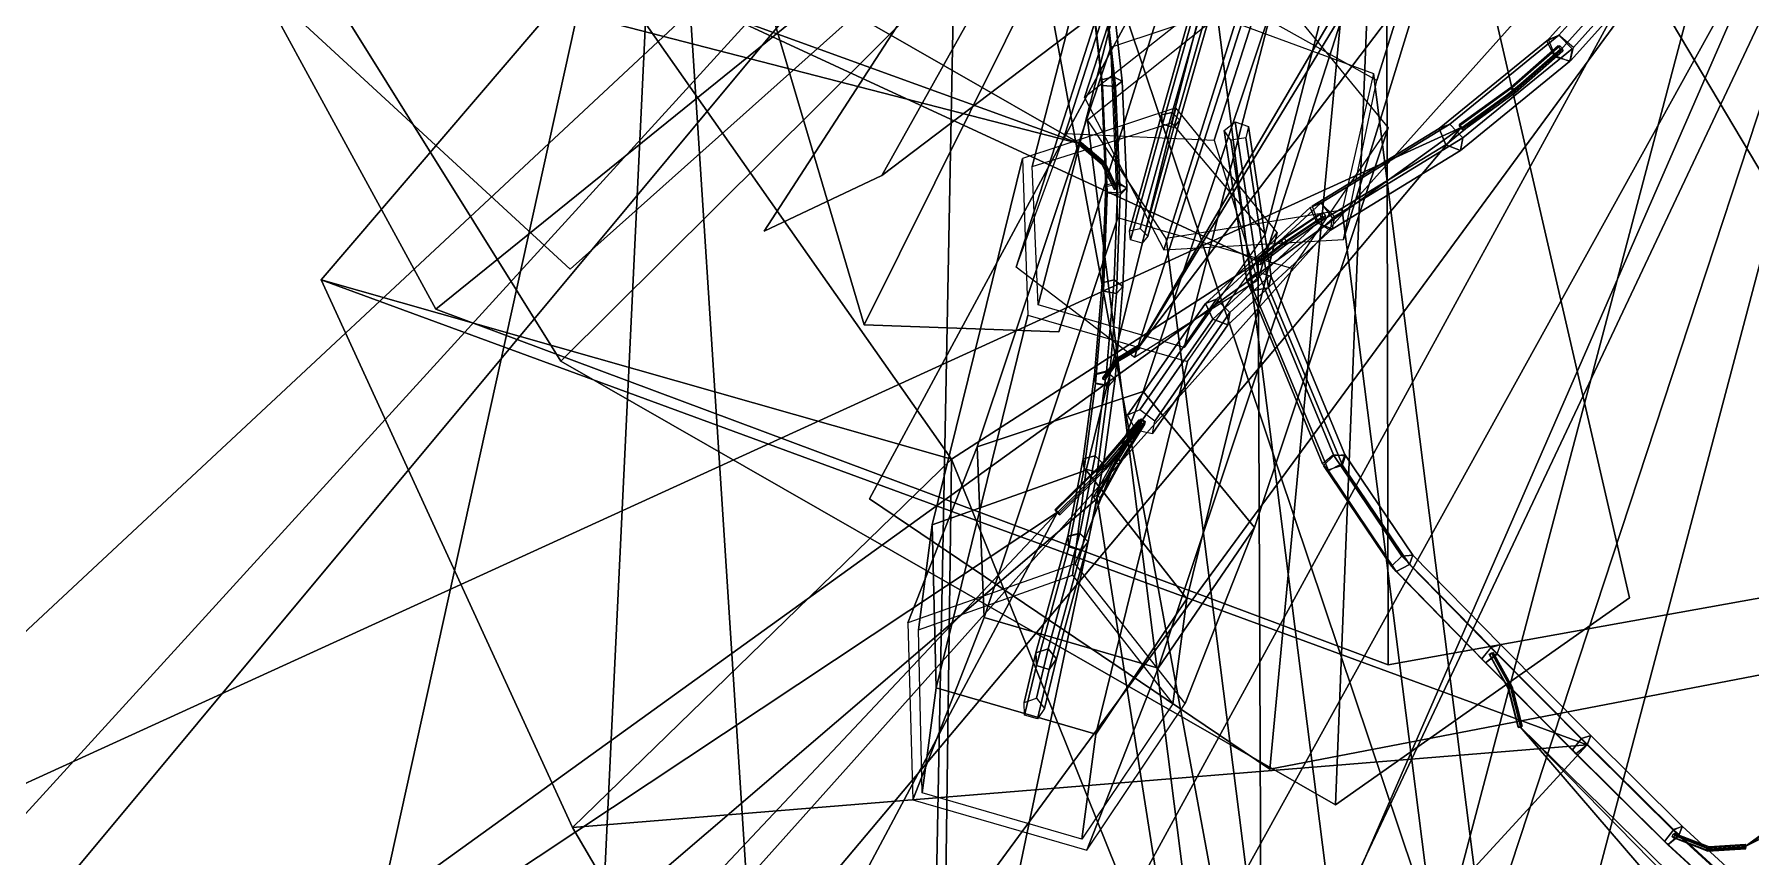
# Model space of a CAD drawing. Header units: metres. Extents: x -422 to 269, y -311 to 154.
# Drawn here: x -111.4 to -70.63, y -40.37 to -20.85 of the extents above; entities that cross this region are included whole.
import ezdxf

# ---------------------------------------------------------------- set-up
doc = ezdxf.new("R2010")
doc.units = ezdxf.units.M

msp = doc.modelspace()

# ---------------------------------------------------------------- linework, layer by layer
at = {"layer": 'coral-li_Intrnd', "color": 3}
for points in [[(-78.3551, -4.6746, 498.8923), (-83.2814, -19.8265, 529.4934), (-86.4538, -22.3491, 527.7336), (-81.5274, -7.1972, 497.1326)], [(-74.879, -7.1997, 499.5406), (-79.515, -21.9439, 529.034), (-83.2814, -19.8265, 529.4934), (-78.3551, -4.6746, 498.8923)], [(-81.5274, -7.1972, 497.1326), (-86.4538, -22.3491, 527.7336), (-84.5716, -25.9649, 526.2289), (-79.9355, -11.2208, 496.7357)], [(-75.8501, -11.2223, 498.2154), (-80.3078, -25.7158, 527.028), (-79.515, -21.9439, 529.034), (-74.879, -7.1997, 499.5406)], [(-79.9355, -11.2208, 496.7357), (-84.5716, -25.9649, 526.2289), (-80.3078, -25.7158, 527.028), (-75.8501, -11.2223, 498.2154)], [(-84.3894, -22.9493, 649.0443), (-81.6948, -12.5259, 674.3676), (-85.00615, -13.5588, 675.1451), (-87.7007, -23.9822, 649.8218)], [(-82.1684, -25.5911, 649.8953), (-79.4738, -15.1677, 675.2186), (-81.6948, -12.5259, 674.3676), (-84.3894, -22.9493, 649.0443)], [(-87.7007, -23.9822, 649.8218), (-85.00615, -13.5588, 675.1451), (-84.8625, -16.8486, 676.4839), (-87.5571, -27.2721, 651.1606)], [(-86.9137, -23.203, 649.6476), (-84.2934, -15.04069, 675.795), (-85.4569, -18.2121, 676.9016), (-88.07726, -26.3745, 650.7542)], [(-83.3756, -23.3581, 649.3414), (-80.7553, -15.1957, 675.4888), (-84.2934, -15.04069, 675.795), (-86.9137, -23.203, 649.6476)], [(-84.08643, -28.2814, 651.2068), (-81.3918, -17.858, 676.5301), (-79.4738, -15.1677, 675.2186), (-82.1684, -25.5911, 649.8953)], [(-82.3438, -26.6932, 650.2791), (-79.7235, -18.5308, 676.4265), (-80.7553, -15.1957, 675.4888), (-83.3756, -23.3581, 649.3414)], [(-87.5571, -27.2721, 651.1606), (-84.8625, -16.8486, 676.4839), (-81.3918, -17.858, 676.5301), (-84.08643, -28.2814, 651.2068)], [(-88.07726, -26.3745, 650.7542), (-85.4569, -18.2121, 676.9016), (-82.6487, -20.3567, 677.2897), (-85.269, -28.5191, 651.1423)], [(-85.269, -28.5191, 651.1423), (-82.6487, -20.3567, 677.2897), (-79.7235, -18.5308, 676.4265), (-82.3438, -26.6932, 650.2791)], [(-81.889, -19.8409, 529.0095), (-85.06325, -29.3283, 560.2175), (-89.00797, -30.6408, 559.4172), (-85.8337, -21.1534, 528.2092)], [(-79.2449, -23.06962, 528.2968), (-82.4191, -32.557, 559.5048), (-85.06325, -29.3283, 560.2175), (-81.889, -19.8409, 529.0095)], [(-83.2978, -20.4153, 530.2247), (-80.6532, -41.2761, 555.3615), (-83.7441, -43.734, 553.6469), (-86.3888, -22.8732, 528.5101)], [(-79.5894, -21.7781, 528.7036), (-76.9447, -42.6389, 553.8403), (-80.6532, -41.2761, 555.3615), (-83.2978, -20.4153, 530.2247)], [(-85.8337, -21.1534, 528.2092), (-89.00797, -30.6408, 559.4172), (-88.8385, -34.6929, 558.2026), (-85.6644, -25.2055, 526.9946)], [(-80.3381, -25.02308, 526.0894), (-77.6934, -45.8839, 551.2262), (-76.9447, -42.6389, 553.8403), (-79.5894, -21.7781, 528.7036)], [(-86.4165, -31.1898, 621.264), (-84.288, -22.5918, 649.2394), (-87.9256, -23.7954, 649.8796), (-90.07494, -32.4876, 621.4118)], [(-84.02926, -34.2459, 621.4922), (-81.8799, -25.5537, 649.96), (-84.288, -22.5918, 649.2394), (-86.4165, -31.1898, 621.264)], [(-86.3888, -22.8732, 528.5101), (-83.7441, -43.734, 553.6469), (-81.8716, -46.5568, 551.1073), (-84.5162, -25.696, 525.9705)], [(-81.5308, -26.4077, 527.0495), (-84.7049, -35.8951, 558.2575), (-82.4191, -32.557, 559.5048), (-79.2449, -23.06962, 528.2968)], [(-90.07494, -32.4876, 621.4118), (-87.9256, -23.7954, 649.8796), (-87.7996, -27.5123, 651.0016), (-89.9828, -36.3579, 621.7328)], [(-85.6644, -25.2055, 526.9946), (-88.8385, -34.6929, 558.2026), (-84.7049, -35.8951, 558.2575), (-81.5308, -26.4077, 527.0495)], [(-84.5162, -25.696, 525.9705), (-81.8716, -46.5568, 551.1073), (-77.6934, -45.8839, 551.2262), (-80.3381, -25.02308, 526.0894)], [(-86.19, -37.4609, 621.7833), (-84.00681, -28.6154, 651.0521), (-81.8799, -25.5537, 649.96), (-84.02926, -34.2459, 621.4922)], [(-89.9828, -36.3579, 621.7328), (-87.7996, -27.5123, 651.0016), (-84.00681, -28.6154, 651.0521), (-86.19, -37.4609, 621.7833)], [(-85.06325, -29.3283, 560.2175), (-86.6757, -33.4162, 592.0703), (-90.6519, -34.8181, 591.685), (-89.00797, -30.6408, 559.4172)], [(-82.4191, -32.557, 559.5048), (-84.06307, -36.7342, 591.7726), (-86.6757, -33.4162, 592.0703), (-85.06325, -29.3283, 560.2175)], [(-89.00797, -30.6408, 559.4172), (-90.6519, -34.8181, 591.685), (-90.5338, -39.01559, 591.1455), (-88.8385, -34.6929, 558.2026)], [(-86.743, -33.6828, 591.2987), (-86.4165, -31.1898, 621.264), (-90.07494, -32.4876, 621.4118), (-90.4014, -34.9807, 591.4465)], [(-84.3557, -36.7389, 591.527), (-84.02926, -34.2459, 621.4922), (-86.4165, -31.1898, 621.264), (-86.743, -33.6828, 591.2987)], [(-90.4014, -34.9807, 591.4465), (-90.07494, -32.4876, 621.4118), (-89.9828, -36.3579, 621.7328), (-90.3093, -38.8509, 591.7675)], [(-84.7049, -35.8951, 558.2575), (-86.4002, -40.2177, 591.2005), (-84.06307, -36.7342, 591.7726), (-82.4191, -32.557, 559.5048)], [(-86.5165, -39.954, 591.818), (-86.19, -37.4609, 621.7833), (-84.02926, -34.2459, 621.4922), (-84.3557, -36.7389, 591.527)], [(-88.8385, -34.6929, 558.2026), (-90.5338, -39.01559, 591.1455), (-86.4002, -40.2177, 591.2005), (-84.7049, -35.8951, 558.2575)], [(-90.3093, -38.8509, 591.7675), (-89.9828, -36.3579, 621.7328), (-86.19, -37.4609, 621.7833), (-86.5165, -39.954, 591.818)]]:
    msp.add_3dface(points, dxfattribs=at)
at = {"layer": 'coral-li_Leaf', "color": 3}
for points in [[(-66.6351, 2.08686, 643.1948), (-62.07156, 11.1013, 634.0341), (-85.1695, -28.2767, 605.0857)], [(-66.6351, 2.08686, 643.1948), (-85.1695, -28.2767, 605.0857), (-62.07156, 11.1013, 634.0341)], [(-135.4784, -5.7199, 611.2053), (-133.0743, 3.2004, 601.1726), (-86.5524, -23.4477, 608.0826)], [(-135.4784, -5.7199, 611.2053), (-86.5524, -23.4477, 608.0826), (-133.0743, 3.2004, 601.1726)], [(-85.1695, -28.2767, 605.0857), (-67.9034, -5.5248, 649.6956), (-66.6351, 2.08686, 643.1948)], [(-85.1695, -28.2767, 605.0857), (-66.6351, 2.08686, 643.1948), (-67.9034, -5.5248, 649.6956)], [(-193.4057, -44.993, 399.2751), (-206.4113, -42.6401, 368.3156), (-79.1499, -4.4433, 356.167)], [(-193.4057, -44.993, 399.2751), (-79.1499, -4.4433, 356.167), (-206.4113, -42.6401, 368.3156)], [(-79.1499, -4.4433, 356.167), (-185.5471, -41.2887, 422.6147), (-193.4057, -44.993, 399.2751)], [(-79.1499, -4.4433, 356.167), (-193.4057, -44.993, 399.2751), (-185.5471, -41.2887, 422.6147)], [(-86.5524, -23.4477, 608.0826), (-136.5364, -10.5752, 619.9868), (-135.4784, -5.7199, 611.2053)], [(-86.5524, -23.4477, 608.0826), (-135.4784, -5.7199, 611.2053), (-136.5364, -10.5752, 619.9868)], [(-122.5912, -112.8587, 399.1118), (-142.5465, -114.0857, 372.0294), (-64.3111, -7.6116, 353.467)], [(-122.5912, -112.8587, 399.1118), (-64.3111, -7.6116, 353.467), (-142.5465, -114.0857, 372.0294)], [(-64.3111, -7.6116, 353.467), (-112.0403, -108.6876, 421.2815), (-122.5912, -112.8587, 399.1118)], [(-64.3111, -7.6116, 353.467), (-122.5912, -112.8587, 399.1118), (-112.0403, -108.6876, 421.2815)], [(-65.4485, -7.5106, 402.9277), (-99.1295, -84.7168, 438.7093), (-92.8534, -90.7792, 423.6176)], [(-65.4485, -7.5106, 402.9277), (-92.8534, -90.7792, 423.6176), (-99.1295, -84.7168, 438.7093)], [(-92.8534, -90.7792, 423.6176), (-89.3457, -97.7847, 401.3946), (-65.4485, -7.5106, 402.9277)], [(-92.8534, -90.7792, 423.6176), (-65.4485, -7.5106, 402.9277), (-89.3457, -97.7847, 401.3946)], [(-70.7627, -40.1298, 540.7466), (-26.3524, -7.7579, 566.4952), (-22.3787, -8.4407, 555.6607)], [(-70.7627, -40.1298, 540.7466), (-22.3787, -8.4407, 555.6607), (-26.3524, -7.7579, 566.4952)], [(-22.3787, -8.4407, 555.6607), (-15.4217, -12.3609, 542.2292), (-70.7627, -40.1298, 540.7466)], [(-22.3787, -8.4407, 555.6607), (-70.7627, -40.1298, 540.7466), (-15.4217, -12.3609, 542.2292)], [(-82.6569, -45.08569, 738.1458), (-90.1569, -50.3807, 731.8159), (-89.3565, -8.8411, 716.7352)], [(-82.6569, -45.08569, 738.1458), (-89.3565, -8.8411, 716.7352), (-90.1569, -50.3807, 731.8159)], [(-89.3565, -8.8411, 716.7352), (-78.6186, -40.7991, 743.9234), (-82.6569, -45.08569, 738.1458)], [(-89.3565, -8.8411, 716.7352), (-82.6569, -45.08569, 738.1458), (-78.6186, -40.7991, 743.9234)], [(-182.1584, -32.8096, 401.0073), (-183.0976, -35.6196, 377.6307), (-95.2122, -9.8467, 395.9269)], [(-182.1584, -32.8096, 401.0073), (-95.2122, -9.8467, 395.9269), (-183.0976, -35.6196, 377.6307)], [(-95.2122, -9.8467, 395.9269), (-182.5097, -26.9522, 417.4228), (-182.1584, -32.8096, 401.0073)], [(-95.2122, -9.8467, 395.9269), (-182.1584, -32.8096, 401.0073), (-182.5097, -26.9522, 417.4228)], [(-85.1578, -10.3577, 398.5), (-148.0719, -69.01715, 429.7476), (-144.9586, -75.8961, 414.035)], [(-85.1578, -10.3577, 398.5), (-144.9586, -75.8961, 414.035), (-148.0719, -69.01715, 429.7476)], [(-144.9586, -75.8961, 414.035), (-144.7703, -81.888, 391.2467), (-85.1578, -10.3577, 398.5)], [(-144.9586, -75.8961, 414.035), (-85.1578, -10.3577, 398.5), (-144.7703, -81.888, 391.2467)], [(-98.09479, -45.8723, 746.8544), (-105.1934, -50.6818, 739.7247), (-96.4203, -10.94, 722.4844)], [(-98.09479, -45.8723, 746.8544), (-96.4203, -10.94, 722.4844), (-105.1934, -50.6818, 739.7247)], [(-96.4203, -10.94, 722.4844), (-94.4379, -41.6702, 752.9399), (-98.09479, -45.8723, 746.8544)], [(-96.4203, -10.94, 722.4844), (-98.09479, -45.8723, 746.8544), (-94.4379, -41.6702, 752.9399)], [(-127.5423, -23.7616, 755.5654), (-134.7722, -27.2543, 747.827), (-100.3171, -11.2166, 725.2607)], [(-127.5423, -23.7616, 755.5654), (-100.3171, -11.2166, 725.2607), (-134.7722, -27.2543, 747.827)], [(-100.3171, -11.2166, 725.2607), (-123.1392, -19.5371, 761.1179), (-127.5423, -23.7616, 755.5654)], [(-100.3171, -11.2166, 725.2607), (-127.5423, -23.7616, 755.5654), (-123.1392, -19.5371, 761.1179)], [(-70.484, -14.1125, 487.1585), (-110.811, -59.1554, 534.3024), (-100.0637, -68.2997, 530.5412)], [(-70.484, -14.1125, 487.1585), (-100.0637, -68.2997, 530.5412), (-110.811, -59.1554, 534.3024)], [(-100.0637, -68.2997, 530.5412), (-88.387, -81.79, 522.0961), (-70.484, -14.1125, 487.1585)], [(-100.0637, -68.2997, 530.5412), (-70.484, -14.1125, 487.1585), (-88.387, -81.79, 522.0961)], [(-49.5402, -15.4794, 567.1909), (-37.6152, -30.9431, 564.3058), (-71.4851, -17.6953, 495.0329)], [(-49.5402, -15.4794, 567.1909), (-71.4851, -17.6953, 495.0329), (-37.6152, -30.9431, 564.3058)], [(-98.00756, -18.9836, 579.3199), (-104.5819, -26.673, 626.27), (-89.6138, -30.9312, 579.5803)], [(-98.00756, -18.9836, 579.3199), (-89.6138, -30.9312, 579.5803), (-104.5819, -26.673, 626.27)], [(-82.3293, -26.2385, 504.6257), (-98.00756, -18.9836, 579.3199), (-89.6138, -30.9312, 579.5803)], [(-82.3293, -26.2385, 504.6257), (-89.6138, -30.9312, 579.5803), (-98.00756, -18.9836, 579.3199)], [(-77.5069, -23.05639, 497.8931), (-145.5171, -54.1093, 514.864), (-137.2853, -66.1481, 514.1079)], [(-77.5069, -23.05639, 497.8931), (-137.2853, -66.1481, 514.1079), (-145.5171, -54.1093, 514.864)], [(-137.2853, -66.1481, 514.1079), (-127.391, -82.3526, 508.7071), (-77.5069, -23.05639, 497.8931)], [(-137.2853, -66.1481, 514.1079), (-77.5069, -23.05639, 497.8931), (-127.391, -82.3526, 508.7071)], [(-89.6138, -30.9312, 579.5803), (-82.2379, -49.2402, 579.4075), (-82.3293, -26.2385, 504.6257)], [(-89.6138, -30.9312, 579.5803), (-82.3293, -26.2385, 504.6257), (-82.2379, -49.2402, 579.4075)], [(-89.6138, -30.9312, 579.5803), (-104.5819, -26.673, 626.27), (-98.6145, -39.6762, 625.5224)], [(-89.6138, -30.9312, 579.5803), (-98.6145, -39.6762, 625.5224), (-104.5819, -26.673, 626.27)], [(-104.5819, -26.673, 626.27), (-74.5189, -37.716, 680.8065), (-98.6145, -39.6762, 625.5224)], [(-104.5819, -26.673, 626.27), (-98.6145, -39.6762, 625.5224), (-74.5189, -37.716, 680.8065)], [(-89.6138, -30.9312, 579.5803), (-98.6145, -39.6762, 625.5224), (-89.9311, -54.4915, 626.4977)], [(-89.6138, -30.9312, 579.5803), (-89.9311, -54.4915, 626.4977), (-98.6145, -39.6762, 625.5224)], [(-89.6138, -30.9312, 579.5803), (-89.9311, -54.4915, 626.4977), (-82.2379, -49.2402, 579.4075)], [(-89.6138, -30.9312, 579.5803), (-82.2379, -49.2402, 579.4075), (-89.9311, -54.4915, 626.4977)], [(-87.09814, -32.1901, 508.0637), (-139.9718, -67.2581, 551.1018), (-130.3922, -78.1453, 549.3797)], [(-87.09814, -32.1901, 508.0637), (-130.3922, -78.1453, 549.3797), (-139.9718, -67.2581, 551.1018)], [(-130.3922, -78.1453, 549.3797), (-119.9589, -93.7902, 543.3766), (-87.09814, -32.1901, 508.0637)], [(-130.3922, -78.1453, 549.3797), (-87.09814, -32.1901, 508.0637), (-119.9589, -93.7902, 543.3766)], [(-86.1587, -31.8635, 509.4235), (-101.6307, -45.1204, 583.3325), (-90.9777, -54.8625, 581.1249)], [(-86.1587, -31.8635, 509.4235), (-90.9777, -54.8625, 581.1249), (-101.6307, -45.1204, 583.3325)], [(-90.9777, -54.8625, 581.1249), (-80.03439, -70.7714, 577.0259), (-86.1587, -31.8635, 509.4235)], [(-90.9777, -54.8625, 581.1249), (-86.1587, -31.8635, 509.4235), (-80.03439, -70.7714, 577.0259)], [(-76.1096, -37.2877, 538.1706), (-40.483, -78.6921, 564.621), (-35.8006, -78.4035, 554.0554)], [(-76.1096, -37.2877, 538.1706), (-35.8006, -78.4035, 554.0554), (-40.483, -78.6921, 564.621)], [(-35.8006, -78.4035, 554.0554), (-31.865, -80.6178, 539.096), (-76.1096, -37.2877, 538.1706)], [(-35.8006, -78.4035, 554.0554), (-76.1096, -37.2877, 538.1706), (-31.865, -80.6178, 539.096)], [(-98.6145, -39.6762, 625.5224), (-74.5189, -37.716, 680.8065), (-89.9311, -54.4915, 626.4977)], [(-98.6145, -39.6762, 625.5224), (-89.9311, -54.4915, 626.4977), (-74.5189, -37.716, 680.8065)]]:
    msp.add_3dface(points, dxfattribs=at)
at = {"layer": 'coral-li_Mrstm', "color": 3}
for points in [[(-79.3, -9.1376, 702.4012), (-52.532, -22.1506, 699.5719), (-39.9958, 4.1485, 718.1383)], [(-79.3, -9.1376, 702.4012), (-39.9958, 4.1485, 718.1383), (-52.532, -22.1506, 699.5719)], [(-79.1014, -2.4499, 699.7007), (-97.542, -7.9941, 739.834), (-91.6911, -27.7426, 712.9362)], [(-79.1014, -2.4499, 699.7007), (-91.6911, -27.7426, 712.9362), (-97.542, -7.9941, 739.834)], [(-79.1014, -2.4499, 699.7007), (-94.0647, -25.5163, 696.8784), (-91.2729, -24.2, 716.2129)], [(-79.1014, -2.4499, 699.7007), (-91.2729, -24.2, 716.2129), (-94.0647, -25.5163, 696.8784)], [(-79.1014, -2.4499, 699.7007), (-91.6911, -27.7426, 712.9362), (-87.06593, -27.9127, 694.0215)], [(-79.1014, -2.4499, 699.7007), (-87.06593, -27.9127, 694.0215), (-91.6911, -27.7426, 712.9362)], [(-79.1014, -2.4499, 699.7007), (-91.2729, -24.2, 716.2129), (-73.8139, -10.9684, 742.9266)], [(-79.1014, -2.4499, 699.7007), (-73.8139, -10.9684, 742.9266), (-91.2729, -24.2, 716.2129)], [(-79.1014, -2.4499, 699.7007), (-59.345, -14.2807, 737.7953), (-55.7916, -22.4687, 705.1141)], [(-79.1014, -2.4499, 699.7007), (-55.7916, -22.4687, 705.1141), (-59.345, -14.2807, 737.7953)], [(-79.1014, -2.4499, 699.7007), (-55.7916, -22.4687, 705.1141), (-64.1024, -21.7038, 687.5205)], [(-79.1014, -2.4499, 699.7007), (-64.1024, -21.7038, 687.5205), (-55.7916, -22.4687, 705.1141)], [(-79.1014, -2.4499, 699.7007), (-67.08572, -26.5976, 693.6644), (-57.284, -20.4186, 709.4471)], [(-79.1014, -2.4499, 699.7007), (-57.284, -20.4186, 709.4471), (-67.08572, -26.5976, 693.6644)], [(-79.3, -9.1376, 702.4012), (-114.3384, -3.8882, 746.2267), (-98.8916, -28.6048, 737.3108)], [(-79.3, -9.1376, 702.4012), (-98.8916, -28.6048, 737.3108), (-114.3384, -3.8882, 746.2267)], [(-79.3, -9.1376, 702.4012), (-109.15, -16.7668, 707.3181), (-98.6743, -26.425, 694.0453)], [(-79.3, -9.1376, 702.4012), (-98.6743, -26.425, 694.0453), (-109.15, -16.7668, 707.3181)], [(-79.3, -9.1376, 702.4012), (-108.5195, -15.1593, 704.3562), (-101.8618, -27.3683, 735.981)], [(-79.3, -9.1376, 702.4012), (-101.8618, -27.3683, 735.981), (-108.5195, -15.1593, 704.3562)], [(-79.3, -9.1376, 702.4012), (-101.8618, -27.3683, 735.981), (-79.2481, -35.8159, 752.0418)], [(-79.3, -9.1376, 702.4012), (-79.2481, -35.8159, 752.0418), (-101.8618, -27.3683, 735.981)], [(-79.3, -9.1376, 702.4012), (-98.8916, -28.6048, 737.3108), (-80.4974, -39.1381, 710.8828)], [(-79.3, -9.1376, 702.4012), (-80.4974, -39.1381, 710.8828), (-98.8916, -28.6048, 737.3108)], [(-79.3, -9.1376, 702.4012), (-91.5593, -31.8739, 692.5677), (-82.05575, -38.2894, 708.4382)], [(-79.3, -9.1376, 702.4012), (-82.05575, -38.2894, 708.4382), (-91.5593, -31.8739, 692.5677)], [(-79.3, -9.1376, 702.4012), (-82.05575, -38.2894, 708.4382), (-57.6437, -33.5984, 732.4291)], [(-79.3, -9.1376, 702.4012), (-57.6437, -33.5984, 732.4291), (-82.05575, -38.2894, 708.4382)], [(-79.3, -9.1376, 702.4012), (-80.4974, -39.1381, 710.8828), (-73.5105, -34.2218, 693.3842)], [(-79.3, -9.1376, 702.4012), (-73.5105, -34.2218, 693.3842), (-80.4974, -39.1381, 710.8828)], [(-79.3, -9.1376, 702.4012), (-57.6437, -33.5984, 732.4291), (-37.4947, -14.1194, 739.8635)], [(-79.3, -9.1376, 702.4012), (-37.4947, -14.1194, 739.8635), (-57.6437, -33.5984, 732.4291)], [(-79.3, -9.1376, 702.4012), (-66.9895, -29.8329, 688.8335), (-52.532, -22.1506, 699.5719)], [(-79.3, -9.1376, 702.4012), (-52.532, -22.1506, 699.5719), (-66.9895, -29.8329, 688.8335)], [(-79.3, -9.1376, 702.4012), (-79.2481, -35.8159, 752.0418), (-55.9154, -31.6179, 732.8853)], [(-79.3, -9.1376, 702.4012), (-55.9154, -31.6179, 732.8853), (-79.2481, -35.8159, 752.0418)], [(-79.3, -9.1376, 702.4012), (-55.9154, -31.6179, 732.8853), (-50.3964, -20.8276, 701.2492)], [(-79.3, -9.1376, 702.4012), (-50.3964, -20.8276, 701.2492), (-55.9154, -31.6179, 732.8853)]]:
    msp.add_3dface(points, dxfattribs=at)
at = {"layer": 'coral-li_Petiole', "color": 3}
for points in [[(-73.1247, -18.567, 495.2977), (-75.1904, -20.8675, 498.0091), (-75.4738, -21.00616, 497.6755), (-73.4233, -18.7254, 494.9869)], [(-73.4233, -18.7254, 494.9869), (-75.4738, -21.00616, 497.6755), (-75.2973, -21.3796, 497.4931), (-73.241, -19.09258, 494.7975)], [(-72.7652, -18.84, 495.2929), (-74.8457, -21.1586, 498.0249), (-75.1904, -20.8675, 498.0091), (-73.1247, -18.567, 495.2977)], [(-84.3753, -22.7057, 653.316), (-83.3243, -19.01172, 655.0671), (-83.5642, -19.01388, 655.2136), (-84.6299, -22.7604, 653.4218)], [(-84.6299, -22.7604, 653.4218), (-83.5642, -19.01388, 655.2136), (-83.517, -19.1445, 655.4579), (-84.6068, -22.9768, 653.5997)], [(-84.6068, -22.9768, 653.5997), (-83.517, -19.1445, 655.4579), (-83.2426, -19.2244, 655.4616), (-84.3324, -23.05664, 653.6033)], [(-84.1925, -22.8877, 653.4276), (-83.1267, -19.141, 655.2194), (-83.3243, -19.01172, 655.0671), (-84.3753, -22.7057, 653.316)], [(-84.3324, -23.05664, 653.6033), (-83.2426, -19.2244, 655.4616), (-83.1267, -19.141, 655.2194), (-84.1925, -22.8877, 653.4276)], [(-73.241, -19.09258, 494.7975), (-75.2973, -21.3796, 497.4931), (-74.9113, -21.4732, 497.7079), (-72.8366, -19.1629, 494.9855)], [(-72.8366, -19.1629, 494.9855), (-74.9113, -21.4732, 497.7079), (-74.8457, -21.1586, 498.0249), (-72.7652, -18.84, 495.2929)], [(-85.7698, -21.8598, 608.6172), (-86.06758, -19.2149, 609.5104), (-86.3541, -19.2821, 609.6136), (-86.05583, -21.9255, 608.723)], [(-86.05583, -21.9255, 608.723), (-86.3541, -19.2821, 609.6136), (-86.3314, -19.3795, 609.9091), (-86.0279, -22.06476, 609.0007)], [(-86.0279, -22.06476, 609.0007), (-86.3314, -19.3795, 609.9091), (-86.02454, -19.372, 609.9891), (-85.7183, -22.08504, 609.067)], [(-85.5624, -21.9578, 608.8286), (-85.865, -19.2701, 609.7411), (-86.06758, -19.2149, 609.5104), (-85.7698, -21.8598, 608.6172)], [(-85.7183, -22.08504, 609.067), (-86.02454, -19.372, 609.9891), (-85.865, -19.2701, 609.7411), (-85.5624, -21.9578, 608.8286)], [(-75.1873, -20.8669, 498.0089), (-77.7804, -22.9781, 500.3997), (-78.03345, -23.08435, 500.0315), (-75.4403, -20.9731, 497.6408)], [(-75.4403, -20.9731, 497.6408), (-78.03345, -23.08435, 500.0315), (-77.8734, -23.4715, 499.8632), (-75.2803, -21.3602, 497.4724)], [(-74.877, -21.191, 498.0592), (-77.4702, -23.3023, 500.45), (-77.7804, -22.9781, 500.3997), (-75.1873, -20.8669, 498.0089)], [(-74.9342, -21.4942, 497.7296), (-77.5273, -23.6054, 500.1203), (-77.4702, -23.3023, 500.45), (-74.877, -21.191, 498.0592)], [(-75.1699, -21.1213, 497.8444), (-76.2977, -22.1079, 498.2515), (-76.3311, -22.1098, 498.1543), (-75.2034, -21.1232, 497.7472)], [(-75.2034, -21.1232, 497.7472), (-76.3311, -22.1098, 498.1543), (-76.2827, -22.1847, 498.1068), (-75.155, -21.1981, 497.6997)], [(-75.1017, -21.1951, 497.8546), (-76.2294, -22.1818, 498.2617), (-76.2977, -22.1079, 498.2515), (-75.1699, -21.1213, 497.8444)], [(-75.09251, -21.2423, 497.7657), (-76.2202, -22.2289, 498.1728), (-76.2294, -22.1818, 498.2617), (-75.1017, -21.1951, 497.8546)], [(-75.2803, -21.3602, 497.4724), (-77.8734, -23.4715, 499.8632), (-77.5273, -23.6054, 500.1203), (-74.9342, -21.4942, 497.7296)], [(-75.155, -21.1981, 497.6997), (-76.2827, -22.1847, 498.1068), (-76.2202, -22.2289, 498.1728), (-75.09251, -21.2423, 497.7657)], [(-85.6615, -24.3925, 607.3366), (-85.7698, -21.8598, 608.6172), (-86.05583, -21.9255, 608.723), (-85.9476, -24.4582, 607.4424)], [(-85.9476, -24.4582, 607.4424), (-86.05583, -21.9255, 608.723), (-86.0279, -22.06476, 609.0007), (-85.9196, -24.5974, 607.7202)], [(-85.4541, -24.4905, 607.548), (-85.5624, -21.9578, 608.8286), (-85.7698, -21.8598, 608.6172), (-85.6615, -24.3925, 607.3366)], [(-85.6101, -24.6177, 607.7864), (-85.7183, -22.08504, 609.067), (-85.5624, -21.9578, 608.8286), (-85.4541, -24.4905, 607.548)], [(-85.9196, -24.5974, 607.7202), (-86.0279, -22.06476, 609.0007), (-85.7183, -22.08504, 609.067), (-85.6101, -24.6177, 607.7864)], [(-76.2294, -22.1818, 498.2617), (-77.4935, -23.09935, 497.9666), (-77.5507, -23.01675, 497.9559), (-76.2977, -22.1079, 498.2515)], [(-76.2977, -22.1079, 498.2515), (-77.5507, -23.01675, 497.9559), (-77.547, -22.989, 497.857), (-76.3311, -22.1098, 498.1543)], [(-76.3311, -22.1098, 498.1543), (-77.547, -22.989, 497.857), (-77.4876, -23.05522, 497.809), (-76.2827, -22.1847, 498.1068)], [(-76.2202, -22.2289, 498.1728), (-77.4547, -23.1229, 497.8764), (-77.4935, -23.09935, 497.9666), (-76.2294, -22.1818, 498.2617)], [(-76.2827, -22.1847, 498.1068), (-77.4876, -23.05522, 497.809), (-77.4547, -23.1229, 497.8764), (-76.2202, -22.2289, 498.1728)], [(-85.1315, -25.454, 650.0724), (-84.3753, -22.7057, 653.316), (-84.6299, -22.7604, 653.4218), (-85.386, -25.5087, 650.1782)], [(-85.386, -25.5087, 650.1782), (-84.6299, -22.7604, 653.4218), (-84.6068, -22.9768, 653.5997), (-85.3629, -25.7251, 650.3561)], [(-84.9486, -25.6359, 650.184), (-84.1925, -22.8877, 653.4276), (-84.3753, -22.7057, 653.316), (-85.1315, -25.454, 650.0724)], [(-85.3629, -25.7251, 650.3561), (-84.6068, -22.9768, 653.5997), (-84.3324, -23.05664, 653.6033), (-85.08855, -25.8049, 650.3597)], [(-85.08855, -25.8049, 650.3597), (-84.3324, -23.05664, 653.6033), (-84.1925, -22.8877, 653.4276), (-84.9486, -25.6359, 650.184)], [(-82.8749, -22.9223, 528.1075), (-82.3388, -26.4864, 532.2501), (-82.5997, -26.6939, 532.1054), (-83.1359, -23.1298, 527.9628)], [(-83.1359, -23.1298, 527.9628), (-82.5997, -26.6939, 532.1054), (-82.4424, -26.9268, 531.8846), (-82.9785, -23.3628, 527.742)], [(-82.5626, -23.03205, 527.9727), (-82.0265, -26.5961, 532.1154), (-82.3388, -26.4864, 532.2501), (-82.8749, -22.9223, 528.1075)], [(-82.6263, -23.3026, 527.7481), (-82.09016, -26.8667, 531.8907), (-82.0265, -26.5961, 532.1154), (-82.5626, -23.03205, 527.9727)], [(-77.7804, -22.9781, 500.3997), (-80.8345, -24.846, 502.4149), (-81.05019, -24.9225, 502.0168), (-78.03345, -23.08435, 500.0315)], [(-78.03345, -23.08435, 500.0315), (-81.05019, -24.9225, 502.0168), (-80.9094, -25.3219, 501.8601), (-77.8734, -23.4715, 499.8632)], [(-77.4702, -23.3023, 500.45), (-80.5657, -25.1999, 502.4946), (-80.8345, -24.846, 502.4149), (-77.7804, -22.9781, 500.3997)], [(-86.03624, -23.9401, 607.9192), (-86.5751, -23.4793, 608.096), (-86.5435, -23.4527, 608.1225), (-85.9922, -23.9293, 607.938)], [(-86.0397, -23.9178, 607.8765), (-86.5749, -23.4618, 608.0511), (-86.5751, -23.4793, 608.096), (-86.03624, -23.9401, 607.9192)], [(-85.9987, -23.8936, 607.8687), (-86.5438, -23.4249, 608.0494), (-86.5749, -23.4618, 608.0511), (-86.0397, -23.9178, 607.8765)], [(-85.9695, -23.9007, 607.9065), (-86.5245, -23.4194, 608.0933), (-86.5438, -23.4249, 608.0494), (-85.9987, -23.8936, 607.8687)], [(-85.9922, -23.9293, 607.938), (-86.5435, -23.4527, 608.1225), (-86.5245, -23.4194, 608.0933), (-85.9695, -23.9007, 607.9065)], [(-82.9785, -23.3628, 527.742), (-82.4424, -26.9268, 531.8846), (-82.09016, -26.8667, 531.8907), (-82.6263, -23.3026, 527.7481)], [(-77.8734, -23.4715, 499.8632), (-80.9094, -25.3219, 501.8601), (-80.6118, -25.4923, 502.1537), (-77.5273, -23.6054, 500.1203)], [(-77.5273, -23.6054, 500.1203), (-80.6118, -25.4923, 502.1537), (-80.5657, -25.1999, 502.4946), (-77.4702, -23.3023, 500.45)], [(-85.7102, -24.489, 607.5345), (-85.9987, -23.8936, 607.8687), (-86.0397, -23.9178, 607.8765), (-85.7512, -24.5132, 607.5423)], [(-85.7512, -24.5132, 607.5423), (-86.0397, -23.9178, 607.8765), (-86.03624, -23.9401, 607.9192), (-85.7477, -24.5355, 607.585)], [(-85.7477, -24.5355, 607.585), (-86.03624, -23.9401, 607.9192), (-85.9922, -23.9293, 607.938), (-85.7037, -24.5247, 607.6038)], [(-85.681, -24.496, 607.5723), (-85.9695, -23.9007, 607.9065), (-85.9987, -23.8936, 607.8687), (-85.7102, -24.489, 607.5345)], [(-85.7037, -24.5247, 607.6038), (-85.9922, -23.9293, 607.938), (-85.9695, -23.9007, 607.9065), (-85.681, -24.496, 607.5723)], [(-85.753, -26.6774, 605.7416), (-85.6632, -24.3643, 607.3531), (-85.9485, -24.4289, 607.4615), (-86.03818, -26.7431, 605.8499)], [(-86.03818, -26.7431, 605.8499), (-85.9485, -24.4289, 607.4615), (-85.9185, -24.6072, 607.7157), (-86.00893, -26.9425, 606.088)], [(-85.5449, -26.8356, 605.9119), (-85.4543, -24.5022, 607.5392), (-85.6632, -24.3643, 607.3531), (-85.753, -26.6774, 605.7416)], [(-86.00893, -26.9425, 606.088), (-85.9185, -24.6072, 607.7157), (-85.6085, -24.6532, 607.7645), (-85.6995, -27.00061, 606.1268)], [(-85.6995, -27.00061, 606.1268), (-85.6085, -24.6532, 607.7645), (-85.4543, -24.5022, 607.5392), (-85.5449, -26.8356, 605.9119)], [(-80.8438, -24.856, 502.4262), (-83.3245, -27.1349, 504.782), (-83.5803, -27.2364, 504.4145), (-81.09959, -24.9575, 502.0587)], [(-80.5223, -25.1713, 502.4598), (-83.00308, -27.4501, 504.8156), (-83.3245, -27.1349, 504.782), (-80.8438, -24.856, 502.4262)], [(-81.09959, -24.9575, 502.0587), (-83.5803, -27.2364, 504.4145), (-83.4108, -27.6119, 504.2298), (-80.93, -25.333, 501.874)], [(-80.5753, -25.4643, 502.1205), (-83.05608, -27.7432, 504.4763), (-83.00308, -27.4501, 504.8156), (-80.5223, -25.1713, 502.4598)], [(-80.7946, -25.08007, 502.2306), (-81.7131, -25.6911, 503.3232), (-81.78, -25.7201, 503.2507), (-80.8615, -25.109, 502.1581)], [(-80.8615, -25.109, 502.1581), (-81.78, -25.7201, 503.2507), (-81.7541, -25.813, 503.2206), (-80.8355, -25.2019, 502.128)], [(-80.8355, -25.2019, 502.128), (-81.7541, -25.813, 503.2206), (-81.6726, -25.8417, 503.273), (-80.7541, -25.2306, 502.1804)], [(-80.7289, -25.1557, 502.2434), (-81.6474, -25.7668, 503.3361), (-81.7131, -25.6911, 503.3232), (-80.7946, -25.08007, 502.2306)], [(-80.7541, -25.2306, 502.1804), (-81.6726, -25.8417, 503.273), (-81.6474, -25.7668, 503.3361), (-80.7289, -25.1557, 502.2434)], [(-80.93, -25.333, 501.874), (-83.4108, -27.6119, 504.2298), (-83.05608, -27.7432, 504.4763), (-80.5753, -25.4643, 502.1205)], [(-81.7131, -25.6911, 503.3232), (-82.3219, -26.1585, 504.6572), (-82.4026, -26.1972, 504.6066), (-81.78, -25.7201, 503.2507)], [(-81.78, -25.7201, 503.2507), (-82.4026, -26.1972, 504.6066), (-82.3807, -26.293, 504.583), (-81.7541, -25.813, 503.2206)], [(-81.7541, -25.813, 503.2206), (-82.3807, -26.293, 504.583), (-82.2882, -26.314, 504.618), (-81.6726, -25.8417, 503.273)], [(-81.6474, -25.7668, 503.3361), (-82.2521, -26.2313, 504.6635), (-82.3219, -26.1585, 504.6572), (-81.7131, -25.6911, 503.3232)], [(-81.6726, -25.8417, 503.273), (-82.2882, -26.314, 504.618), (-82.2521, -26.2313, 504.6635), (-81.6474, -25.7668, 503.3361)], [(-82.3388, -26.4864, 532.2501), (-80.5411, -30.833, 535.2402), (-80.802, -31.04052, 535.0955), (-82.5997, -26.6939, 532.1054)], [(-82.0265, -26.5961, 532.1154), (-80.2537, -30.8581, 535.0292), (-80.5411, -30.833, 535.2402), (-82.3388, -26.4864, 532.2501)], [(-85.9356, -28.8613, 603.9351), (-85.753, -26.6774, 605.7416), (-86.03818, -26.7431, 605.8499), (-86.2207, -28.927, 604.0433)], [(-86.2207, -28.927, 604.0433), (-86.03818, -26.7431, 605.8499), (-86.00893, -26.9425, 606.088), (-86.1914, -29.1264, 604.2814)], [(-85.7275, -29.01958, 604.1053), (-85.5449, -26.8356, 605.9119), (-85.753, -26.6774, 605.7416), (-85.9356, -28.8613, 603.9351)], [(-85.882, -29.1845, 604.3203), (-85.6995, -27.00061, 606.1268), (-85.5449, -26.8356, 605.9119), (-85.7275, -29.01958, 604.1053)], [(-82.5997, -26.6939, 532.1054), (-80.802, -31.04052, 535.0955), (-80.6696, -31.1889, 534.7985), (-82.4424, -26.9268, 531.8846)], [(-82.4424, -26.9268, 531.8846), (-80.6696, -31.1889, 534.7985), (-80.3327, -31.07688, 534.7578), (-82.09016, -26.8667, 531.8907)], [(-82.09016, -26.8667, 531.8907), (-80.3327, -31.07688, 534.7578), (-80.2537, -30.8581, 535.0292), (-82.0265, -26.5961, 532.1154)], [(-86.1914, -29.1264, 604.2814), (-86.00893, -26.9425, 606.088), (-85.6995, -27.00061, 606.1268), (-85.882, -29.1845, 604.3203)], [(-83.3245, -27.1349, 504.782), (-85.1448, -29.7574, 507.3995), (-85.4326, -29.8893, 507.067), (-83.5803, -27.2364, 504.4145)], [(-83.5803, -27.2364, 504.4145), (-85.4326, -29.8893, 507.067), (-85.2417, -30.237, 506.8514), (-83.4108, -27.6119, 504.2298)], [(-83.00308, -27.4501, 504.8156), (-84.783, -30.02687, 507.3814), (-85.1448, -29.7574, 507.3995), (-83.3245, -27.1349, 504.782)], [(-83.4108, -27.6119, 504.2298), (-85.2417, -30.237, 506.8514), (-84.8425, -30.3215, 507.0446), (-83.05608, -27.7432, 504.4763)], [(-83.05608, -27.7432, 504.4763), (-84.8425, -30.3215, 507.0446), (-84.783, -30.02687, 507.3814), (-83.00308, -27.4501, 504.8156)], [(-85.6729, -28.5546, 604.6161), (-85.1606, -28.2492, 605.0563), (-85.1937, -28.2438, 605.0911), (-85.7134, -28.556, 604.6422)], [(-85.7134, -28.556, 604.6422), (-85.1937, -28.2438, 605.0911), (-85.1935, -28.2836, 605.1184), (-85.7105, -28.5932, 604.6728)], [(-85.7105, -28.5932, 604.6728), (-85.1935, -28.2836, 605.1184), (-85.1596, -28.314, 605.1002), (-85.6672, -28.615, 604.6654)], [(-85.6444, -28.5908, 604.6304), (-85.1397, -28.2923, 605.0619), (-85.1606, -28.2492, 605.0563), (-85.6729, -28.5546, 604.6161)], [(-85.6672, -28.615, 604.6654), (-85.1596, -28.314, 605.1002), (-85.1397, -28.2923, 605.0619), (-85.6444, -28.5908, 604.6304)], [(-86.2065, -30.8553, 601.9867), (-85.9345, -28.8467, 603.9481), (-86.2194, -28.9135, 604.056), (-86.4914, -30.9232, 602.0942)], [(-86.4914, -30.9232, 602.0942), (-86.2194, -28.9135, 604.056), (-86.1918, -29.1326, 604.2764), (-86.4661, -31.1603, 602.2953)], [(-86.00262, -31.04984, 602.1204), (-85.728, -29.0239, 604.1008), (-85.9345, -28.8467, 603.9481), (-86.2065, -30.8553, 601.9867)], [(-85.9828, -28.997, 604.1086), (-85.6729, -28.5546, 604.6161), (-85.7134, -28.556, 604.6422), (-86.02345, -28.9984, 604.1346)], [(-86.02345, -28.9984, 604.1346), (-85.7134, -28.556, 604.6422), (-85.7105, -28.5932, 604.6728), (-86.02047, -29.03564, 604.1652)], [(-86.02047, -29.03564, 604.1652), (-85.7105, -28.5932, 604.6728), (-85.6672, -28.615, 604.6654), (-85.9771, -29.05748, 604.1578)], [(-85.9544, -29.03327, 604.1228), (-85.6444, -28.5908, 604.6304), (-85.6729, -28.5546, 604.6161), (-85.9828, -28.997, 604.1086)], [(-85.9771, -29.05748, 604.1578), (-85.6672, -28.615, 604.6654), (-85.6444, -28.5908, 604.6304), (-85.9544, -29.03327, 604.1228)], [(-86.4661, -31.1603, 602.2953), (-86.1918, -29.1326, 604.2764), (-85.8835, -29.2018, 604.3044), (-86.1595, -31.2397, 602.3118)], [(-86.1595, -31.2397, 602.3118), (-85.8835, -29.2018, 604.3044), (-85.728, -29.0239, 604.1008), (-86.00262, -31.04984, 602.1204)], [(-85.1095, -29.9901, 507.2126), (-86.02951, -31.05966, 507.8611), (-86.07951, -31.07069, 507.772), (-85.1594, -30.00113, 507.1235)], [(-85.1594, -30.00113, 507.1235), (-86.07951, -31.07069, 507.772), (-86.03249, -31.143, 507.7194), (-85.1124, -30.07348, 507.0709)], [(-85.1124, -30.07348, 507.0709), (-86.03249, -31.143, 507.7194), (-85.9546, -31.1766, 507.7744), (-85.03461, -30.1071, 507.1258)], [(-85.03278, -30.05589, 507.2129), (-85.9528, -31.1254, 507.8615), (-86.02951, -31.05966, 507.8611), (-85.1095, -29.9901, 507.2126)], [(-85.03461, -30.1071, 507.1258), (-85.9546, -31.1766, 507.7744), (-85.9528, -31.1254, 507.8615), (-85.03278, -30.05589, 507.2129)], [(-85.1002, -29.9777, 507.2019), (-85.6867, -30.9156, 508.2915), (-85.7553, -30.9514, 508.2238), (-85.1687, -30.0135, 507.1342)], [(-85.1687, -30.0135, 507.1342), (-85.7553, -30.9514, 508.2238), (-85.7138, -31.0311, 508.1776), (-85.1272, -30.0932, 507.0879)], [(-85.1272, -30.0932, 507.0879), (-85.7138, -31.0311, 508.1776), (-85.6211, -31.04503, 508.2155), (-85.03461, -30.1071, 507.1258)], [(-85.01799, -30.03618, 507.1958), (-85.6045, -30.974, 508.2855), (-85.6867, -30.9156, 508.2915), (-85.1002, -29.9777, 507.2019)], [(-85.03461, -30.1071, 507.1258), (-85.6211, -31.04503, 508.2155), (-85.6045, -30.974, 508.2855), (-85.01799, -30.03618, 507.1958)], [(-86.5699, -32.6997, 599.8578), (-86.2065, -30.8553, 601.9867), (-86.4914, -30.9232, 602.0942), (-86.8547, -32.7676, 599.9653)], [(-86.8547, -32.7676, 599.9653), (-86.4914, -30.9232, 602.0942), (-86.4661, -31.1603, 602.2953), (-86.8295, -33.0048, 600.1664)], [(-86.3659, -32.8942, 599.9915), (-86.00262, -31.04984, 602.1204), (-86.2065, -30.8553, 601.9867), (-86.5699, -32.6997, 599.8578)], [(-85.6867, -30.9156, 508.2915), (-86.1672, -31.793, 509.4724), (-86.2392, -31.8347, 509.4121), (-85.7553, -30.9514, 508.2238)], [(-85.7553, -30.9514, 508.2238), (-86.2392, -31.8347, 509.4121), (-86.1988, -31.9162, 509.3681), (-85.7138, -31.0311, 508.1776)], [(-85.6045, -30.974, 508.2855), (-86.08398, -31.8497, 509.4642), (-86.1672, -31.793, 509.4724), (-85.6867, -30.9156, 508.2915)], [(-85.6211, -31.04503, 508.2155), (-86.1033, -31.9254, 509.4001), (-86.08398, -31.8497, 509.4642), (-85.6045, -30.974, 508.2855)], [(-80.5329, -30.8424, 535.2466), (-78.9204, -33.2324, 536.7554), (-79.165, -33.4731, 536.6355), (-80.7775, -31.08311, 535.1268)], [(-80.2731, -30.8215, 535.0021), (-78.6607, -33.2116, 536.5108), (-78.9204, -33.2324, 536.7554), (-80.5329, -30.8424, 535.2466)], [(-80.353, -31.04449, 534.7344), (-78.7406, -33.4345, 536.2431), (-78.6607, -33.2116, 536.5108), (-80.2731, -30.8215, 535.0021)], [(-86.02951, -31.05966, 507.8611), (-87.1266, -32.1445, 508.1312), (-87.1586, -32.1363, 508.0338), (-86.07951, -31.07069, 507.772)], [(-86.07951, -31.07069, 507.772), (-87.1586, -32.1363, 508.0338), (-87.1062, -32.2029, 507.9788), (-86.03249, -31.143, 507.7194)], [(-85.9528, -31.1254, 507.8615), (-87.05531, -32.2161, 508.1339), (-87.1266, -32.1445, 508.1312), (-86.02951, -31.05966, 507.8611)], [(-86.03249, -31.143, 507.7194), (-87.1062, -32.2029, 507.9788), (-87.04276, -32.2519, 508.0403), (-85.9546, -31.1766, 507.7744)], [(-85.9546, -31.1766, 507.7744), (-87.04276, -32.2519, 508.0403), (-87.05531, -32.2161, 508.1339), (-85.9528, -31.1254, 507.8615)], [(-86.8295, -33.0048, 600.1664), (-86.4661, -31.1603, 602.2953), (-86.1595, -31.2397, 602.3118), (-86.5228, -33.08421, 600.1829)], [(-86.5228, -33.08421, 600.1829), (-86.1595, -31.2397, 602.3118), (-86.00262, -31.04984, 602.1204), (-86.3659, -32.8942, 599.9915)], [(-85.7138, -31.0311, 508.1776), (-86.1988, -31.9162, 509.3681), (-86.1033, -31.9254, 509.4001), (-85.6211, -31.04503, 508.2155)], [(-80.7775, -31.08311, 535.1268), (-79.165, -33.4731, 536.6355), (-79.05053, -33.5952, 536.3197), (-80.6629, -31.2052, 534.811)], [(-80.6629, -31.2052, 534.811), (-79.05053, -33.5952, 536.3197), (-78.7406, -33.4345, 536.2431), (-80.353, -31.04449, 534.7344)], [(-87.3162, -35.4323, 596.1435), (-86.5675, -32.6875, 599.873), (-86.8523, -32.7565, 599.9799), (-87.6088, -35.5313, 596.1863)], [(-87.6088, -35.5313, 596.1863), (-86.8523, -32.7565, 599.9799), (-86.8303, -33.01002, 600.1604), (-87.5997, -35.8337, 596.2623)], [(-87.5997, -35.8337, 596.2623), (-86.8303, -33.01002, 600.1604), (-86.5257, -33.09859, 600.1645), (-87.2951, -35.9223, 596.2664)], [(-87.1234, -35.6725, 596.1927), (-86.3669, -32.8977, 599.9864), (-86.5675, -32.6875, 599.873), (-87.3162, -35.4323, 596.1435)], [(-87.2951, -35.9223, 596.2664), (-86.5257, -33.09859, 600.1645), (-86.3669, -32.8977, 599.9864), (-87.1234, -35.6725, 596.1927)], [(-78.9204, -33.2324, 536.7554), (-76.7999, -35.3971, 537.9789), (-77.02063, -35.6686, 537.8806), (-79.165, -33.4731, 536.6355)], [(-78.6607, -33.2116, 536.5108), (-76.578, -35.3341, 537.706), (-76.7999, -35.3971, 537.9789), (-78.9204, -33.2324, 536.7554)], [(-78.7406, -33.4345, 536.2431), (-76.6577, -35.5614, 537.4419), (-76.578, -35.3341, 537.706), (-78.6607, -33.2116, 536.5108)], [(-79.165, -33.4731, 536.6355), (-77.02063, -35.6686, 537.8806), (-76.9297, -35.7669, 537.5492), (-79.05053, -33.5952, 536.3197)], [(-79.05053, -33.5952, 536.3197), (-76.9297, -35.7669, 537.5492), (-76.6577, -35.5614, 537.4419), (-78.7406, -33.4345, 536.2431)], [(-87.5963, -36.6076, 591.5057), (-87.3162, -35.4323, 596.1435), (-87.6088, -35.5313, 596.1863), (-87.889, -36.7066, 591.5485)], [(-87.4035, -36.8478, 591.5549), (-87.1234, -35.6725, 596.1927), (-87.3162, -35.4323, 596.1435), (-87.5963, -36.6076, 591.5057)], [(-76.796, -35.4011, 537.9811), (-74.6496, -37.561, 539.1284), (-74.8703, -37.8325, 539.0301), (-77.0167, -35.6726, 537.8828)], [(-76.5795, -35.3326, 537.7051), (-74.4331, -37.4925, 538.8524), (-74.6496, -37.561, 539.1284), (-76.796, -35.4011, 537.9811)], [(-76.6626, -35.5564, 537.4392), (-74.5162, -37.7163, 538.5865), (-74.4331, -37.4925, 538.8524), (-76.5795, -35.3326, 537.7051)], [(-87.889, -36.7066, 591.5485), (-87.6088, -35.5313, 596.1863), (-87.5997, -35.8337, 596.2623), (-87.8798, -37.00906, 591.6245)], [(-87.8798, -37.00906, 591.6245), (-87.5997, -35.8337, 596.2623), (-87.2951, -35.9223, 596.2664), (-87.5752, -37.09763, 591.6285)], [(-87.5752, -37.09763, 591.6285), (-87.2951, -35.9223, 596.2664), (-87.1234, -35.6725, 596.1927), (-87.4035, -36.8478, 591.5549)], [(-77.0167, -35.6726, 537.8828), (-74.8703, -37.8325, 539.0301), (-74.7848, -37.9253, 538.6956), (-76.9312, -35.7654, 537.5483)], [(-76.9312, -35.7654, 537.5483), (-74.7848, -37.9253, 538.6956), (-74.5162, -37.7163, 538.5865), (-76.6626, -35.5564, 537.4392)], [(-76.7933, -35.5258, 537.7626), (-76.3427, -36.3412, 538.0435), (-76.3915, -36.3761, 538.0203), (-76.8421, -35.5608, 537.7394)], [(-76.8421, -35.5608, 537.7394), (-76.3915, -36.3761, 538.0203), (-76.3783, -36.3897, 537.9598), (-76.8289, -35.5743, 537.6789)], [(-76.8289, -35.5743, 537.6789), (-76.3783, -36.3897, 537.9598), (-76.3223, -36.3637, 537.9455), (-76.7729, -35.5484, 537.6646)], [(-76.7511, -35.5186, 537.7159), (-76.3004, -36.3339, 537.9969), (-76.3427, -36.3412, 538.0435), (-76.7933, -35.5258, 537.7626)], [(-76.7729, -35.5484, 537.6646), (-76.3223, -36.3637, 537.9455), (-76.3004, -36.3339, 537.9969), (-76.7511, -35.5186, 537.7159)], [(-76.3427, -36.3412, 538.0435), (-76.102, -37.2758, 538.2228), (-76.157, -37.2951, 538.1954), (-76.3915, -36.3761, 538.0203)], [(-76.3915, -36.3761, 538.0203), (-76.157, -37.2951, 538.1954), (-76.1457, -37.304, 538.1338), (-76.3783, -36.3897, 537.9598)], [(-76.3783, -36.3897, 537.9598), (-76.1457, -37.304, 538.1338), (-76.08482, -37.2905, 538.1227), (-76.3223, -36.3637, 537.9455)], [(-76.3004, -36.3339, 537.9969), (-76.05801, -37.2732, 538.1774), (-76.102, -37.2758, 538.2228), (-76.3427, -36.3412, 538.0435)], [(-76.3223, -36.3637, 537.9455), (-76.08482, -37.2905, 538.1227), (-76.05801, -37.2732, 538.1774), (-76.3004, -36.3339, 537.9969)], [(-74.4331, -37.4925, 538.8524), (-72.2535, -39.653, 539.9271), (-72.4645, -39.7271, 540.2059), (-74.6496, -37.561, 539.1284)], [(-74.5162, -37.7163, 538.5865), (-72.3401, -39.8734, 539.6594), (-72.2535, -39.653, 539.9271), (-74.4331, -37.4925, 538.8524)], [(-74.6496, -37.561, 539.1284), (-72.4645, -39.7271, 540.2059), (-72.6851, -39.9986, 540.1075), (-74.8703, -37.8325, 539.0301)], [(-74.8703, -37.8325, 539.0301), (-72.6851, -39.9986, 540.1075), (-72.6053, -40.08586, 539.7703), (-74.7848, -37.9253, 538.6956)], [(-74.7848, -37.9253, 538.6956), (-72.6053, -40.08586, 539.7703), (-72.3401, -39.8734, 539.6594), (-74.5162, -37.7163, 538.5865)], [(-72.4591, -39.7319, 540.2082), (-70.1647, -41.8343, 541.1592), (-70.3793, -42.1116, 541.0638), (-72.6737, -40.00934, 540.1129)], [(-72.6037, -40.08748, 539.7712), (-70.3093, -42.1898, 540.7222), (-70.05612, -41.9661, 540.6057), (-72.3505, -39.8638, 539.6547)], [(-72.479, -39.8363, 539.9784), (-71.6503, -40.1554, 540.3762), (-71.6699, -40.2163, 540.3683), (-72.4986, -39.8971, 539.9705)], [(-72.4986, -39.8971, 539.9705), (-71.6699, -40.2163, 540.3683), (-71.65, -40.2355, 540.3113), (-72.4786, -39.9164, 539.9135)], [(-72.4474, -39.8194, 539.9262), (-71.6188, -40.1385, 540.324), (-71.6503, -40.1554, 540.3762), (-72.479, -39.8363, 539.9784)], [(-72.4786, -39.9164, 539.9135), (-71.65, -40.2355, 540.3113), (-71.6185, -40.1877, 540.2841), (-72.4472, -39.8686, 539.8863)], [(-72.2616, -39.6453, 539.9232), (-69.9672, -41.7476, 540.8741), (-70.1647, -41.8343, 541.1592), (-72.4591, -39.7319, 540.2082)], [(-72.4472, -39.8686, 539.8863), (-71.6185, -40.1877, 540.2841), (-71.6188, -40.1385, 540.324), (-72.4474, -39.8194, 539.9262)], [(-72.3505, -39.8638, 539.6547), (-70.05612, -41.9661, 540.6057), (-69.9672, -41.7476, 540.8741), (-72.2616, -39.6453, 539.9232)], [(-72.6737, -40.00934, 540.1129), (-70.3793, -42.1116, 541.0638), (-70.3093, -42.1898, 540.7222), (-72.6037, -40.08748, 539.7712)], [(-71.6503, -40.1554, 540.3762), (-70.7827, -40.09688, 540.7845), (-70.7798, -40.1611, 540.7872), (-71.6699, -40.2163, 540.3683)], [(-71.6699, -40.2163, 540.3683), (-70.7798, -40.1611, 540.7872), (-70.7532, -40.1814, 540.7334), (-71.65, -40.2355, 540.3113)], [(-71.6188, -40.1385, 540.324), (-70.7578, -40.07895, 540.7291), (-70.7827, -40.09688, 540.7845), (-71.6503, -40.1554, 540.3762)], [(-71.65, -40.2355, 540.3113), (-70.7532, -40.1814, 540.7334), (-70.7396, -40.1309, 540.6977), (-71.6185, -40.1877, 540.2841)], [(-71.6185, -40.1877, 540.2841), (-70.7396, -40.1309, 540.6977), (-70.7578, -40.07895, 540.7291), (-71.6188, -40.1385, 540.324)]]:
    msp.add_3dface(points, dxfattribs=at)

doc.saveas('drawing.dxf')
